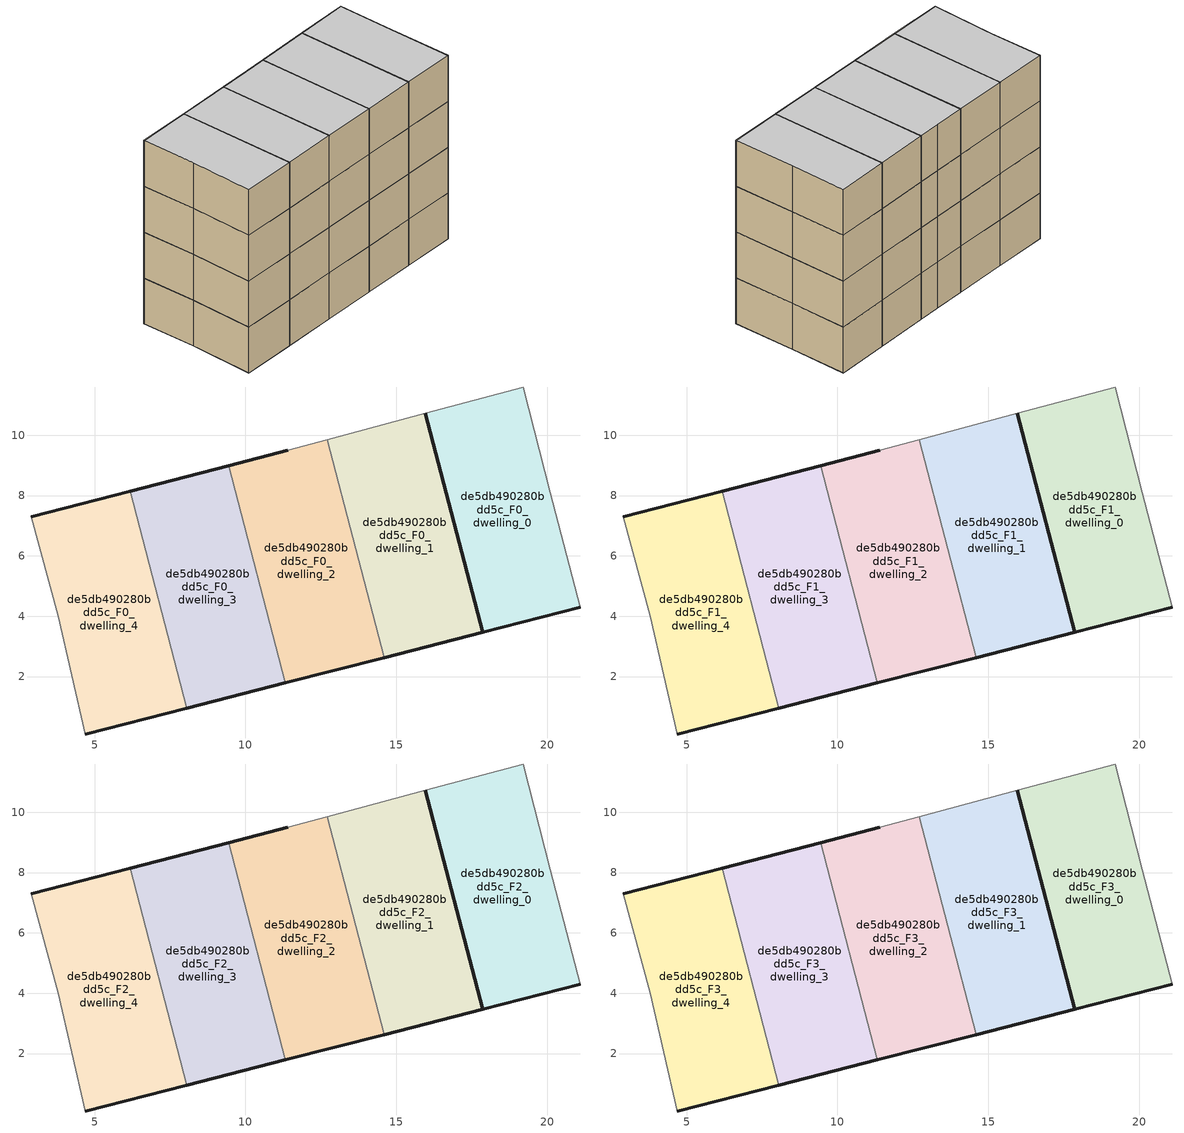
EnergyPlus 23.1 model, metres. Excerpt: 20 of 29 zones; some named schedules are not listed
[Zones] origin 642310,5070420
de5db490280bdd5c_F0_dwelling_0
 floor ground (EU_floor_Construction): 21.1,4.29 20.1,8.1 19.2,11.6 15.97,10.73 17.86,3.46 z0
 wall outside (EU_wall_Construction): 21.1,4.29 17.86,3.46 15.97,10.73 z0:3
 wall adiabatic (EU_wall_Construction): 15.97,10.73 19.2,11.6 20.1,8.1 21.1,4.29 z0:3
de5db490280bdd5c_F0_dwelling_1
 floor ground (EU_floor_Construction): 17.86,3.46 15.97,10.73 12.72,9.85 14.6,2.63 z0
 wall outside (EU_wall_Construction): 15.97,10.73 17.86,3.46 14.6,2.63 z0:3
 wall adiabatic (EU_wall_Construction): 12.72,9.85 15.97,10.73 z0:3
 wall to de5db490280bdd5c_F0_dwelling_2 (EU_wall_Construction): 14.6,2.63 12.72,9.85 z0:3
de5db490280bdd5c_F0_dwelling_2
 floor ground (EU_floor_Construction): 14.6,2.63 12.72,9.85 11.4,9.5 9.45,9 11.32,1.79 z0
 wall outside (EU_wall_Construction): 9.45,9 11.4,9.5 / 14.6,2.63 11.32,1.79 z0:3
 wall adiabatic (EU_wall_Construction): 11.4,9.5 12.72,9.85 z0:3
 wall to de5db490280bdd5c_F0_dwelling_3 (EU_wall_Construction): 11.32,1.79 9.45,9 z0:3
de5db490280bdd5c_F0_dwelling_3
 floor ground (EU_floor_Construction): 11.32,1.79 9.45,9 6.17,8.15 8.05,0.95 z0
 wall outside (EU_wall_Construction): 11.32,1.79 8.05,0.95 / 6.17,8.15 9.45,9 z0:3
 wall to de5db490280bdd5c_F0_dwelling_4 (EU_wall_Construction): 8.05,0.95 6.17,8.15 z0:3
de5db490280bdd5c_F0_dwelling_4
 floor ground (EU_floor_Construction): 8.05,0.95 6.17,8.15 2.89,7.3 3.79,4 4.69,0.09 z0
 wall outside (EU_wall_Construction): 2.89,7.3 6.17,8.15 / 8.05,0.95 4.69,0.09 z0:3
 wall adiabatic (EU_wall_Construction): 4.69,0.09 3.79,4 2.89,7.3 z0:3
de5db490280bdd5c_F1_dwelling_0
 floor to de5db490280bdd5c_F0_dwelling_0 (EU_floor_Construction): 21.1,4.29 20.1,8.1 19.2,11.6 15.97,10.73 17.86,3.46 z3
 wall outside (EU_wall_Construction): 21.1,4.29 17.86,3.46 15.97,10.73 z3:6
 wall adiabatic (EU_wall_Construction): 15.97,10.73 19.2,11.6 20.1,8.1 21.1,4.29 z3:6
de5db490280bdd5c_F1_dwelling_1
 floor to de5db490280bdd5c_F0_dwelling_1 (EU_floor_Construction): 17.86,3.46 15.97,10.73 12.72,9.85 14.6,2.63 z3
 wall outside (EU_wall_Construction): 15.97,10.73 17.86,3.46 14.6,2.63 z3:6
 wall adiabatic (EU_wall_Construction): 12.72,9.85 15.97,10.73 z3:6
 wall to de5db490280bdd5c_F1_dwelling_2 (EU_wall_Construction): 14.6,2.63 12.72,9.85 z3:6
de5db490280bdd5c_F1_dwelling_2
 floor to de5db490280bdd5c_F0_dwelling_2 (EU_floor_Construction): 14.6,2.63 12.72,9.85 11.4,9.5 9.45,9 11.32,1.79 z3
 wall outside (EU_wall_Construction): 9.45,9 11.4,9.5 / 14.6,2.63 11.32,1.79 z3:6
 wall adiabatic (EU_wall_Construction): 11.4,9.5 12.72,9.85 z3:6
 wall to de5db490280bdd5c_F1_dwelling_3 (EU_wall_Construction): 11.32,1.79 9.45,9 z3:6
de5db490280bdd5c_F1_dwelling_3
 floor to de5db490280bdd5c_F0_dwelling_3 (EU_floor_Construction): 11.32,1.79 9.45,9 6.17,8.15 8.05,0.95 z3
 wall outside (EU_wall_Construction): 11.32,1.79 8.05,0.95 / 6.17,8.15 9.45,9 z3:6
 wall to de5db490280bdd5c_F1_dwelling_4 (EU_wall_Construction): 8.05,0.95 6.17,8.15 z3:6
de5db490280bdd5c_F1_dwelling_4
 floor to de5db490280bdd5c_F0_dwelling_4 (EU_floor_Construction): 8.05,0.95 6.17,8.15 2.89,7.3 3.79,4 4.69,0.09 z3
 wall outside (EU_wall_Construction): 2.89,7.3 6.17,8.15 / 8.05,0.95 4.69,0.09 z3:6
 wall adiabatic (EU_wall_Construction): 4.69,0.09 3.79,4 2.89,7.3 z3:6
de5db490280bdd5c_F2_dwelling_0
 floor to de5db490280bdd5c_F1_dwelling_0 (EU_floor_Construction): 21.1,4.29 20.1,8.1 19.2,11.6 15.97,10.73 17.86,3.46 z6
 wall outside (EU_wall_Construction): 21.1,4.29 17.86,3.46 15.97,10.73 z6:9
 wall adiabatic (EU_wall_Construction): 15.97,10.73 19.2,11.6 20.1,8.1 21.1,4.29 z6:9
de5db490280bdd5c_F2_dwelling_1
 floor to de5db490280bdd5c_F1_dwelling_1 (EU_floor_Construction): 17.86,3.46 15.97,10.73 12.72,9.85 14.6,2.63 z6
 wall outside (EU_wall_Construction): 15.97,10.73 17.86,3.46 14.6,2.63 z6:9
 wall adiabatic (EU_wall_Construction): 12.72,9.85 15.97,10.73 z6:9
 wall to de5db490280bdd5c_F2_dwelling_2 (EU_wall_Construction): 14.6,2.63 12.72,9.85 z6:9
de5db490280bdd5c_F2_dwelling_2
 floor to de5db490280bdd5c_F1_dwelling_2 (EU_floor_Construction): 14.6,2.63 12.72,9.85 11.4,9.5 9.45,9 11.32,1.79 z6
 wall outside (EU_wall_Construction): 9.45,9 11.4,9.5 / 14.6,2.63 11.32,1.79 z6:9
 wall adiabatic (EU_wall_Construction): 11.4,9.5 12.72,9.85 z6:9
 wall to de5db490280bdd5c_F2_dwelling_3 (EU_wall_Construction): 11.32,1.79 9.45,9 z6:9
de5db490280bdd5c_F2_dwelling_3
 floor to de5db490280bdd5c_F1_dwelling_3 (EU_floor_Construction): 11.32,1.79 9.45,9 6.17,8.15 8.05,0.95 z6
 wall outside (EU_wall_Construction): 11.32,1.79 8.05,0.95 / 6.17,8.15 9.45,9 z6:9
 wall to de5db490280bdd5c_F2_dwelling_4 (EU_wall_Construction): 8.05,0.95 6.17,8.15 z6:9
de5db490280bdd5c_F2_dwelling_4
 floor to de5db490280bdd5c_F1_dwelling_4 (EU_floor_Construction): 8.05,0.95 6.17,8.15 2.89,7.3 3.79,4 4.69,0.09 z6
 wall outside (EU_wall_Construction): 2.89,7.3 6.17,8.15 / 8.05,0.95 4.69,0.09 z6:9
 wall adiabatic (EU_wall_Construction): 4.69,0.09 3.79,4 2.89,7.3 z6:9
de5db490280bdd5c_F3_dwelling_0
 floor to de5db490280bdd5c_F2_dwelling_0 (EU_floor_Construction): 21.1,4.29 20.1,8.1 19.2,11.6 15.97,10.73 17.86,3.46 z9
 wall outside (EU_wall_Construction): 21.1,4.29 17.86,3.46 15.97,10.73 z9:12
 wall adiabatic (EU_wall_Construction): 15.97,10.73 19.2,11.6 20.1,8.1 21.1,4.29 z9:12
 ceiling to de5db490280bdd5c_F4_dwelling_0 (EU_floor_Construction): 19.2,11.6 20.1,8.1 21.1,4.29 17.86,3.46 15.97,10.73 z12
de5db490280bdd5c_F3_dwelling_1
 floor to de5db490280bdd5c_F2_dwelling_1 (EU_floor_Construction): 17.86,3.46 15.97,10.73 12.72,9.85 14.6,2.63 z9
 wall outside (EU_wall_Construction): 15.97,10.73 17.86,3.46 14.6,2.63 z9:12
 wall adiabatic (EU_wall_Construction): 12.72,9.85 15.97,10.73 z9:12
 wall to de5db490280bdd5c_F3_dwelling_2 (EU_wall_Construction): 14.6,2.63 12.72,9.85 z9:12
 ceiling to de5db490280bdd5c_F4_dwelling_1 (EU_floor_Construction): 15.97,10.73 17.86,3.46 14.6,2.63 12.72,9.85 z12
de5db490280bdd5c_F3_dwelling_2
 floor to de5db490280bdd5c_F2_dwelling_2 (EU_floor_Construction): 14.6,2.63 12.72,9.85 11.4,9.5 9.45,9 11.32,1.79 z9
 wall outside (EU_wall_Construction): 9.45,9 11.4,9.5 / 14.6,2.63 11.32,1.79 z9:12
 wall adiabatic (EU_wall_Construction): 11.4,9.5 12.72,9.85 z9:12
 wall to de5db490280bdd5c_F3_dwelling_3 (EU_wall_Construction): 11.32,1.79 9.45,9 z9:12
 ceiling to de5db490280bdd5c_F4_dwelling_2 (EU_floor_Construction): 12.72,9.85 14.6,2.63 11.32,1.79 9.45,9 11.4,9.5 z12
de5db490280bdd5c_F3_dwelling_3
 floor to de5db490280bdd5c_F2_dwelling_3 (EU_floor_Construction): 11.32,1.79 9.45,9 6.17,8.15 8.05,0.95 z9
 wall outside (EU_wall_Construction): 11.32,1.79 8.05,0.95 / 6.17,8.15 9.45,9 z9:12
 wall to de5db490280bdd5c_F3_dwelling_4 (EU_wall_Construction): 8.05,0.95 6.17,8.15 z9:12
 ceiling to de5db490280bdd5c_F4_dwelling_3 (EU_floor_Construction): 9.45,9 11.32,1.79 8.05,0.95 6.17,8.15 z12
de5db490280bdd5c_F3_dwelling_4
 floor to de5db490280bdd5c_F2_dwelling_4 (EU_floor_Construction): 8.05,0.95 6.17,8.15 2.89,7.3 3.79,4 4.69,0.09 z9
 wall outside (EU_wall_Construction): 2.89,7.3 6.17,8.15 / 8.05,0.95 4.69,0.09 z9:12
 wall adiabatic (EU_wall_Construction): 4.69,0.09 3.79,4 2.89,7.3 z9:12
 ceiling to de5db490280bdd5c_F4_dwelling_4 (EU_floor_Construction): 6.17,8.15 8.05,0.95 4.69,0.09 3.79,4 2.89,7.3 z12
[Building]
EU S2 Campaign: North Axis=0; Terrain=City; Solar Distribution=FullExterior
[Site:Location]
Lyon-Bron: Latitude=45.75; Longitude=5; Time Zone=1; Elevation=198
[SizingPeriod:WeatherFileDays]
AnnualSizingPeriod: Begin Month=1; Begin Day of Month=1; End Month=12; End Day of Month=31; Day of Week for Start Day=Monday; Use Weather File Daylight Saving Period=No; Use Weather File Rain and Snow Indicators=No
[MATERIAL]
EU_InternalMass_Material: Roughness=MediumRough; Thickness=0.1; Conductivity=1; Density=1800; Specific Heat=900; Thermal Absorptance=0.9; Solar Absorptance=0.7; Visible Absorptance=0.7
[MATERIAL:NOMASS] Roughness=MediumRough; Thermal Absorptance=0.9; Solar Absorptance=0.7; Visible Absorptance=0.7
Name | Thermal Resistance
EU_wall_NoMass | 0.776494
EU_floor_NoMass | 0.421597
[CONSTRUCTION]
EU_wall_Construction: EU_wall_NoMass
EU_floor_Construction: EU_floor_NoMass
EU_InternalMass_Construction: EU_InternalMass_Material
[ZONE] Type=1; Multiplier=1; Ceiling Height=autocalculate; Floor Area=autocalculate; Part of Total Floor Area=Yes
Name | Volume
de5db490280bdd5c_F0_dwelling_0; de5db490280bdd5c_F1_dwelling_0; de5db490280bdd5c_F2_dwelling_0; de5db490280bdd5c_F3_dwelling_0 | 75.553
de5db490280bdd5c_F0_dwelling_1 | 75.5581
de5db490280bdd5c_F1_dwelling_1; de5db490280bdd5c_F2_dwelling_1; de5db490280bdd5c_F3_dwelling_1 | 75.5574
de5db490280bdd5c_F0_dwelling_2; de5db490280bdd5c_F1_dwelling_2; de5db490280bdd5c_F2_dwelling_2; de5db490280bdd5c_F3_dwelling_2 | 75.5449
de5db490280bdd5c_F0_dwelling_3; de5db490280bdd5c_F1_dwelling_3; de5db490280bdd5c_F2_dwelling_3; de5db490280bdd5c_F3_dwelling_3; de5db490280bdd5c_F0_dwelling_4 | 75.5508
de5db490280bdd5c_F1_dwelling_4; de5db490280bdd5c_F2_dwelling_4; de5db490280bdd5c_F3_dwelling_4 | 75.5493
[INTERNALMASS] Construction=EU_InternalMass_Construction
Name | Zone or ZoneList | Surface Area
de5db490280bdd5c_F0_dwelling_0_EU_InternalMass | de5db490280bdd5c_F0_dwelling_0 | 25.1844
de5db490280bdd5c_F0_dwelling_1_EU_InternalMass | de5db490280bdd5c_F0_dwelling_1 | 25.1857
de5db490280bdd5c_F0_dwelling_2_EU_InternalMass | de5db490280bdd5c_F0_dwelling_2 | 25.1813
de5db490280bdd5c_F0_dwelling_3_EU_InternalMass | de5db490280bdd5c_F0_dwelling_3 | 25.1837
de5db490280bdd5c_F0_dwelling_4_EU_InternalMass | de5db490280bdd5c_F0_dwelling_4 | 25.1833
de5db490280bdd5c_F1_dwelling_0_EU_InternalMass | de5db490280bdd5c_F1_dwelling_0 | 25.1844
de5db490280bdd5c_F1_dwelling_1_EU_InternalMass | de5db490280bdd5c_F1_dwelling_1 | 25.1857
de5db490280bdd5c_F1_dwelling_2_EU_InternalMass | de5db490280bdd5c_F1_dwelling_2 | 25.1813
de5db490280bdd5c_F1_dwelling_3_EU_InternalMass | de5db490280bdd5c_F1_dwelling_3 | 25.1837
de5db490280bdd5c_F1_dwelling_4_EU_InternalMass | de5db490280bdd5c_F1_dwelling_4 | 25.1833
de5db490280bdd5c_F2_dwelling_0_EU_InternalMass | de5db490280bdd5c_F2_dwelling_0 | 25.1844
de5db490280bdd5c_F2_dwelling_1_EU_InternalMass | de5db490280bdd5c_F2_dwelling_1 | 25.1857
de5db490280bdd5c_F2_dwelling_2_EU_InternalMass | de5db490280bdd5c_F2_dwelling_2 | 25.1813
de5db490280bdd5c_F2_dwelling_3_EU_InternalMass | de5db490280bdd5c_F2_dwelling_3 | 25.1837
de5db490280bdd5c_F2_dwelling_4_EU_InternalMass | de5db490280bdd5c_F2_dwelling_4 | 25.1833
de5db490280bdd5c_F3_dwelling_0_EU_InternalMass | de5db490280bdd5c_F3_dwelling_0 | 25.1844
de5db490280bdd5c_F3_dwelling_1_EU_InternalMass | de5db490280bdd5c_F3_dwelling_1 | 25.1857
de5db490280bdd5c_F3_dwelling_2_EU_InternalMass | de5db490280bdd5c_F3_dwelling_2 | 25.1813
de5db490280bdd5c_F3_dwelling_3_EU_InternalMass | de5db490280bdd5c_F3_dwelling_3 | 25.1837
de5db490280bdd5c_F3_dwelling_4_EU_InternalMass | de5db490280bdd5c_F3_dwelling_4 | 25.1833
[OTHEREQUIPMENT] Fuel Type=Electricity; Design Level Calculation Method=Watts/Area; Power per Zone Floor Area=1; Fraction Latent=0; Fraction Radiant=0; Fraction Lost=0; Carbon Dioxide Generation Rate=0; EndUse Subcategory=EU_Step8_InternalGains
Name | Zone or ZoneList or Space or SpaceList | Schedule
EU_Step8_InternalGain_de5db490280bdd5c_F0_dwelling_0_f000 | de5db490280bdd5c_F0_dwelling_0 | EU_Step8_GainSchedule_de5db490280bdd5c_F0_dwelling_0_f000
EU_Step8_InternalGain_de5db490280bdd5c_F0_dwelling_1_f000 | de5db490280bdd5c_F0_dwelling_1 | EU_Step8_GainSchedule_de5db490280bdd5c_F0_dwelling_1_f000
EU_Step8_InternalGain_de5db490280bdd5c_F0_dwelling_2_f000 | de5db490280bdd5c_F0_dwelling_2 | EU_Step8_GainSchedule_de5db490280bdd5c_F0_dwelling_2_f000
EU_Step8_InternalGain_de5db490280bdd5c_F0_dwelling_3_f000 | de5db490280bdd5c_F0_dwelling_3 | EU_Step8_GainSchedule_de5db490280bdd5c_F0_dwelling_3_f000
EU_Step8_InternalGain_de5db490280bdd5c_F0_dwelling_4_f000 | de5db490280bdd5c_F0_dwelling_4 | EU_Step8_GainSchedule_de5db490280bdd5c_F0_dwelling_4_f000
EU_Step8_InternalGain_de5db490280bdd5c_F1_dwelling_0_f000 | de5db490280bdd5c_F1_dwelling_0 | EU_Step8_GainSchedule_de5db490280bdd5c_F1_dwelling_0_f000
EU_Step8_InternalGain_de5db490280bdd5c_F1_dwelling_1_f000 | de5db490280bdd5c_F1_dwelling_1 | EU_Step8_GainSchedule_de5db490280bdd5c_F1_dwelling_1_f000
EU_Step8_InternalGain_de5db490280bdd5c_F1_dwelling_2_f000 | de5db490280bdd5c_F1_dwelling_2 | EU_Step8_GainSchedule_de5db490280bdd5c_F1_dwelling_2_f000
EU_Step8_InternalGain_de5db490280bdd5c_F1_dwelling_3_f000 | de5db490280bdd5c_F1_dwelling_3 | EU_Step8_GainSchedule_de5db490280bdd5c_F1_dwelling_3_f000
EU_Step8_InternalGain_de5db490280bdd5c_F1_dwelling_4_f000 | de5db490280bdd5c_F1_dwelling_4 | EU_Step8_GainSchedule_de5db490280bdd5c_F1_dwelling_4_f000
EU_Step8_InternalGain_de5db490280bdd5c_F2_dwelling_0_f000 | de5db490280bdd5c_F2_dwelling_0 | EU_Step8_GainSchedule_de5db490280bdd5c_F2_dwelling_0_f000
EU_Step8_InternalGain_de5db490280bdd5c_F2_dwelling_1_f000 | de5db490280bdd5c_F2_dwelling_1 | EU_Step8_GainSchedule_de5db490280bdd5c_F2_dwelling_1_f000
EU_Step8_InternalGain_de5db490280bdd5c_F2_dwelling_2_f000 | de5db490280bdd5c_F2_dwelling_2 | EU_Step8_GainSchedule_de5db490280bdd5c_F2_dwelling_2_f000
EU_Step8_InternalGain_de5db490280bdd5c_F2_dwelling_3_f000 | de5db490280bdd5c_F2_dwelling_3 | EU_Step8_GainSchedule_de5db490280bdd5c_F2_dwelling_3_f000
EU_Step8_InternalGain_de5db490280bdd5c_F2_dwelling_4_f000 | de5db490280bdd5c_F2_dwelling_4 | EU_Step8_GainSchedule_de5db490280bdd5c_F2_dwelling_4_f000
EU_Step8_InternalGain_de5db490280bdd5c_F3_dwelling_0_f000 | de5db490280bdd5c_F3_dwelling_0 | EU_Step8_GainSchedule_de5db490280bdd5c_F3_dwelling_0_f000
EU_Step8_InternalGain_de5db490280bdd5c_F3_dwelling_1_f000 | de5db490280bdd5c_F3_dwelling_1 | EU_Step8_GainSchedule_de5db490280bdd5c_F3_dwelling_1_f000
EU_Step8_InternalGain_de5db490280bdd5c_F3_dwelling_2_f000 | de5db490280bdd5c_F3_dwelling_2 | EU_Step8_GainSchedule_de5db490280bdd5c_F3_dwelling_2_f000
EU_Step8_InternalGain_de5db490280bdd5c_F3_dwelling_3_f000 | de5db490280bdd5c_F3_dwelling_3 | EU_Step8_GainSchedule_de5db490280bdd5c_F3_dwelling_3_f000
EU_Step8_InternalGain_de5db490280bdd5c_F3_dwelling_4_f000 | de5db490280bdd5c_F3_dwelling_4 | EU_Step8_GainSchedule_de5db490280bdd5c_F3_dwelling_4_f000
[ZONEVENTILATION:DESIGNFLOWRATE] Schedule=EU_AlwaysOn; Design Flow Rate Calculation Method=AirChanges/Hour; Air Changes per Hour=0.693814; Ventilation Type=Natural; Fan Pressure Rise=0; Fan Total Efficiency=1; Constant Term Coefficient=1; Temperature Term Coefficient=0; Velocity Term Coefficient=0; Velocity Squared Term Coefficient=0; Minimum Indoor Temperature=-100; Maximum Indoor Temperature=100; Delta Temperature=-100; Minimum Outdoor Temperature=-100; Maximum Outdoor Temperature=100; Maximum Wind Speed=40
Name | Zone or ZoneList or Space or SpaceList
EU_ConstantAir_de5db490280bdd5c_F0_dwelling_0 | de5db490280bdd5c_F0_dwelling_0
EU_ConstantAir_de5db490280bdd5c_F0_dwelling_1 | de5db490280bdd5c_F0_dwelling_1
EU_ConstantAir_de5db490280bdd5c_F0_dwelling_2 | de5db490280bdd5c_F0_dwelling_2
EU_ConstantAir_de5db490280bdd5c_F0_dwelling_3 | de5db490280bdd5c_F0_dwelling_3
EU_ConstantAir_de5db490280bdd5c_F0_dwelling_4 | de5db490280bdd5c_F0_dwelling_4
EU_ConstantAir_de5db490280bdd5c_F1_dwelling_0 | de5db490280bdd5c_F1_dwelling_0
EU_ConstantAir_de5db490280bdd5c_F1_dwelling_1 | de5db490280bdd5c_F1_dwelling_1
EU_ConstantAir_de5db490280bdd5c_F1_dwelling_2 | de5db490280bdd5c_F1_dwelling_2
EU_ConstantAir_de5db490280bdd5c_F1_dwelling_3 | de5db490280bdd5c_F1_dwelling_3
EU_ConstantAir_de5db490280bdd5c_F1_dwelling_4 | de5db490280bdd5c_F1_dwelling_4
EU_ConstantAir_de5db490280bdd5c_F2_dwelling_0 | de5db490280bdd5c_F2_dwelling_0
EU_ConstantAir_de5db490280bdd5c_F2_dwelling_1 | de5db490280bdd5c_F2_dwelling_1
EU_ConstantAir_de5db490280bdd5c_F2_dwelling_2 | de5db490280bdd5c_F2_dwelling_2
EU_ConstantAir_de5db490280bdd5c_F2_dwelling_3 | de5db490280bdd5c_F2_dwelling_3
EU_ConstantAir_de5db490280bdd5c_F2_dwelling_4 | de5db490280bdd5c_F2_dwelling_4
EU_ConstantAir_de5db490280bdd5c_F3_dwelling_0 | de5db490280bdd5c_F3_dwelling_0
EU_ConstantAir_de5db490280bdd5c_F3_dwelling_1 | de5db490280bdd5c_F3_dwelling_1
EU_ConstantAir_de5db490280bdd5c_F3_dwelling_2 | de5db490280bdd5c_F3_dwelling_2
EU_ConstantAir_de5db490280bdd5c_F3_dwelling_3 | de5db490280bdd5c_F3_dwelling_3
EU_ConstantAir_de5db490280bdd5c_F3_dwelling_4 | de5db490280bdd5c_F3_dwelling_4
[HVACTEMPLATE:THERMOSTAT] Constant Heating Setpoint=20; Constant Cooling Setpoint=50
EU_HeatOnly_de5db490280bdd5c_F0_dwelling_0; EU_HeatOnly_de5db490280bdd5c_F0_dwelling_1; EU_HeatOnly_de5db490280bdd5c_F0_dwelling_2; EU_HeatOnly_de5db490280bdd5c_F0_dwelling_3; EU_HeatOnly_de5db490280bdd5c_F0_dwelling_4; EU_HeatOnly_de5db490280bdd5c_F1_dwelling_0; EU_HeatOnly_de5db490280bdd5c_F1_dwelling_1; EU_HeatOnly_de5db490280bdd5c_F1_dwelling_2; EU_HeatOnly_de5db490280bdd5c_F1_dwelling_3; EU_HeatOnly_de5db490280bdd5c_F1_dwelling_4; EU_HeatOnly_de5db490280bdd5c_F2_dwelling_0; EU_HeatOnly_de5db490280bdd5c_F2_dwelling_1; EU_HeatOnly_de5db490280bdd5c_F2_dwelling_2; EU_HeatOnly_de5db490280bdd5c_F2_dwelling_3; EU_HeatOnly_de5db490280bdd5c_F2_dwelling_4; EU_HeatOnly_de5db490280bdd5c_F3_dwelling_0; EU_HeatOnly_de5db490280bdd5c_F3_dwelling_1; EU_HeatOnly_de5db490280bdd5c_F3_dwelling_2; EU_HeatOnly_de5db490280bdd5c_F3_dwelling_3; EU_HeatOnly_de5db490280bdd5c_F3_dwelling_4; EU_HeatOnly_de5db490280bdd5c_F4_dwelling_0; EU_HeatOnly_de5db490280bdd5c_F4_dwelling_1; EU_HeatOnly_de5db490280bdd5c_F4_dwelling_2; EU_HeatOnly_de5db490280bdd5c_F4_dwelling_3; EU_HeatOnly_de5db490280bdd5c_F4_dwelling_4; EU_HeatOnly_de5db490280bdd5c_F5_dwelling_0; EU_HeatOnly_de5db490280bdd5c_F5_dwelling_1; EU_HeatOnly_de5db490280bdd5c_F5_dwelling_2; EU_HeatOnly_de5db490280bdd5c_F5_dwelling_3
